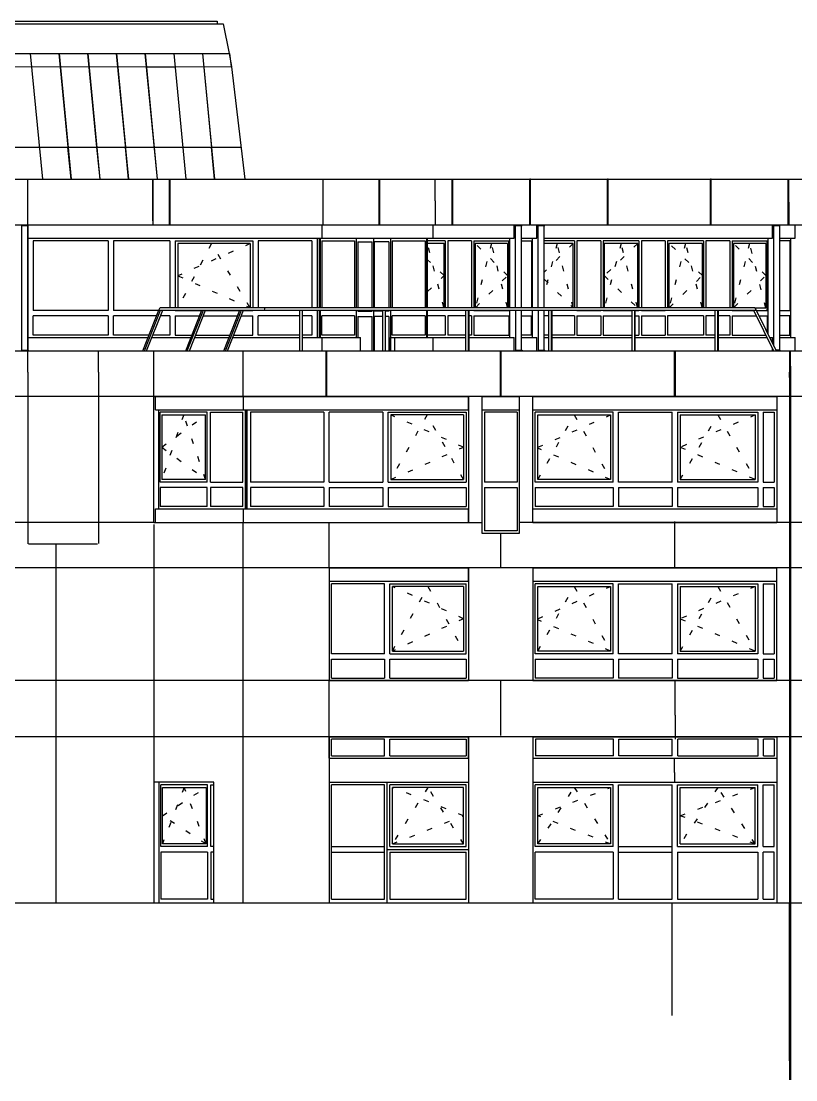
# Model space of a CAD drawing. Header units: metres. Extents: x -40.6 to 55.2, y -4 to 17.4.
# Drawn here: x 5.37 to 19.82, y -3.3 to 16.45 of the extents above; entities that cross this region are included whole.
import ezdxf

# ---------------------------------------------------------------- set-up
doc = ezdxf.new("R2010")
doc.units = ezdxf.units.M
for name, pattern in [('DASHDOT', [2, 1.25, -0.25, 0.25, -0.25]), ('DASHED', [0.75, 0.5, -0.25]), ('DOT', [0.25, 0, -0.25])]:
    doc.linetypes.add(name, pattern=pattern)
doc.layers.add('1', color=7, linetype='DASHED')
doc.layers.add('4', color=7, linetype='DASHDOT')

msp = doc.modelspace()

# ---------------------------------------------------------------- linework, layer by layer
at = {"layer": '1', "color": 1, "linetype": 'CONTINUOUS'}
for p, q in [((-13.838689, 16.4), (9.138024, 16.4)), ((-0.33892, 16.45), (9.0249, 16.45)), ((9.0249, 16.45), (9.024901, 16.4)), ((-6.54242, 15.85), (9.263516, 15.85)), ((-0.314278, 15.85), (9.251148, 15.85)), ((5.536755, 15.85), (5.763561, 13.5)), ((5.538986, 15.85), (5.765792, 13.5)), ((6.072193, 15.85), (6.240852, 14.1025)), ((6.074424, 15.85), (6.301231, 13.5)), ((6.609862, 15.85), (6.836669, 13.5)), ((7.143069, 15.85), (7.369876, 13.5)), ((7.1453, 15.85), (7.31396, 14.1025)), ((7.678508, 15.85), (7.905314, 13.5)), ((7.680739, 15.85), (7.907545, 13.5)), ((8.213946, 15.85), (8.440753, 13.5)), ((8.216177, 15.85), (8.442984, 13.5)), ((8.751615, 15.85), (8.978422, 13.5)), ((5.027433, 15.6025), (5.561124, 15.5975)), ((5.562871, 15.6025), (6.096562, 15.5975)), ((6.09831, 15.6025), (6.632, 15.5975)), ((6.633748, 15.6025), (7.167438, 15.5975)), ((8.240063, 15.6025), (8.773753, 15.5975)), ((8.775501, 15.6025), (9.291567, 15.5975)), ((9.291567, 15.5975), (9.544325, 13.5)), ((5.172207, 14.1025), (5.705897, 14.0975)), ((5.707645, 14.1025), (6.241335, 14.0975)), ((6.299, 13.5), (6.241335, 14.0975)), ((6.243083, 14.1025), (6.776774, 14.0975)), ((6.776774, 14.0975), (6.834438, 13.5)), ((6.778521, 14.1025), (7.84765, 14.0975)), ((7.372107, 13.5), (7.314443, 14.0975)), ((7.849398, 14.1025), (8.383088, 14.0975)), ((8.384836, 14.1025), (8.918527, 14.0975)), ((8.976191, 13.5), (8.918527, 14.0975)), ((8.920274, 14.1025), (9.471727, 14.1025)), ((5.236352, 13.5), (8.147882, 13.5)), ((5.492891, 13.1), (5.492895, 13.5)), ((7.825968, 12.723678), (7.825968, 13.5)), ((7.825968, 13.5), (7.825968, 12.64)), ((8.137891, 12.65), (8.137891, 13.5)), ((8.147882, 13.5), (12.054968, 13.5)), ((8.147882, 12.65), (8.147882, 13.5)), ((11.004292, 13.1), (11.004314, 13.5)), ((12.046018, 12.65), (12.046018, 13.5)), ((12.054968, 12.65), (12.054968, 13.5)), ((12.05943, 13.5), (13.419633, 13.5)), ((12.05943, 12.65), (12.05943, 13.5)), ((13.092354, 13.1), (13.092381, 13.5)), ((13.410684, 12.65), (13.410684, 13.5)), ((13.419633, 12.65), (13.419633, 13.5)), ((13.424095, 13.5), (14.860829, 13.5)), ((13.424095, 12.65), (13.424095, 13.5)), ((14.860829, 12.65), (14.860829, 13.5)), ((14.87424, 13.5), (16.310974, 13.5)), ((16.310974, 12.65), (16.310974, 13.5)), ((16.324385, 13.5), (18.229628, 13.5)), ((18.229628, 12.65), (18.229628, 13.5)), ((18.243039, 13.5), (19.679773, 13.5)), ((19.688722, 13.5), (19.693184, 12.65)), ((19.693184, 13.5), (21.129918, 13.5)), ((5.492891, 12.65), (5.492891, 13.1)), ((5.492891, 12.65), (5.492891, 13.1)), ((11.004292, 12.65), (11.004292, 13.1)), ((13.092354, 13.1), (13.092354, 12.65)), ((5.236352, 12.65), (5.39029, 12.65)), ((5.381341, 12.64), (5.50184, 12.64)), ((5.381341, 10.31), (5.381341, 12.64)), ((5.39029, 12.65), (8.147882, 12.65)), ((5.39029, 12.64), (5.39029, 12.65)), ((5.492891, 10.31), (5.492891, 12.64)), ((5.492892, 12.64), (5.492893, 10.31)), ((5.50184, 12.64), (5.50184, 12.65)), ((8.147882, 12.65), (12.054968, 12.65)), ((10.98573, 12.4), (10.98573, 12.65)), ((12.05943, 12.65), (13.419633, 12.65)), ((13.05722, 12.4), (13.05722, 12.65)), ((13.424095, 12.65), (14.71584, 12.65)), ((14.568493, 12.4), (14.568493, 12.65)), ((14.595341, 11.11), (14.595341, 12.64)), ((14.595341, 12.64), (14.71584, 12.64)), ((14.60429, 12.64), (14.60429, 12.65)), ((14.70689, 11.11), (14.70689, 12.64)), ((14.71584, 12.65), (14.860829, 12.65)), ((14.71584, 12.64), (14.71584, 12.65)), ((14.869778, 12.65), (14.860829, 12.65)), ((14.87424, 12.65), (15.019229, 12.65)), ((14.992381, 12.4), (14.992381, 12.65)), ((15.019229, 12.65), (15.139728, 12.65)), ((15.019229, 12.64), (15.139728, 12.64)), ((15.019229, 11.11), (15.019229, 12.64)), ((15.028179, 12.64), (15.028179, 12.65)), ((15.130779, 11.11), (15.130779, 12.64)), ((15.139728, 12.65), (16.319924, 12.65)), ((15.139728, 12.64), (15.139728, 12.65)), ((16.324385, 12.65), (18.238577, 12.65)), ((18.243039, 12.65), (19.534784, 12.65)), ((19.387437, 12.4), (19.387437, 12.65)), ((19.414285, 10.387889), (19.414285, 12.64)), ((19.414285, 12.64), (19.534784, 12.64)), ((19.423234, 12.64), (19.423234, 12.65)), ((19.525835, 10.31), (19.525835, 12.64)), ((19.534784, 12.65), (19.688722, 12.65)), ((19.534784, 12.64), (19.534784, 12.65)), ((19.693184, 12.65), (19.958673, 12.65)), ((19.811326, 12.4), (19.811326, 12.65)), ((5.492892, 12.4), (13.05722, 12.4)), ((10.930027, 12.4), (10.930031, 11.11)), ((12.951831, 11.11), (12.951831, 12.4)), ((13.05722, 12.4), (14.568493, 12.4)), ((14.487949, 11.11), (14.487949, 12.4)), ((14.70689, 12.4), (14.992381, 12.4)), ((14.911837, 11.11), (14.911837, 12.4)), ((15.130779, 12.4), (19.387437, 12.4)), ((19.306893, 10.605359), (19.306893, 12.4)), ((19.525835, 12.4), (19.811326, 12.4)), ((19.730782, 10.55), (19.730782, 12.4)), ((7.669693, 10.3), (7.969419, 11.06)), ((7.709627, 10.3), (8.009352, 11.06)), ((7.939366, 11.06), (7.959089, 11.11)), ((7.959089, 11.11), (19.057644, 11.11)), ((8.438516, 10.3), (8.73826, 11.06)), ((8.468605, 10.3), (8.768331, 11.06)), ((8.508538, 10.3), (8.808264, 11.06)), ((9.148611, 10.3), (9.448355, 11.06)), ((9.178701, 10.3), (9.478426, 11.06)), ((9.218634, 10.3), (9.51836, 11.06)), ((9.906151, 11.06), (9.918461, 11.11)), ((9.906151, 11.06), (19.082336, 11.06)), ((10.565591, 10.3), (10.565603, 11.06)), ((10.615594, 10.3), (10.615606, 11.06)), ((10.615595, 10.3), (10.615608, 11.06)), ((10.930031, 11.06), (10.930033, 10.55)), ((12.115594, 10.3), (12.115607, 11.06)), ((12.165597, 10.3), (12.16561, 11.06)), ((12.165598, 10.3), (12.165611, 11.06)), ((12.951831, 10.55), (12.951831, 11.06)), ((13.665168, 10.3), (13.66518, 11.06)), ((13.715171, 10.3), (13.715183, 11.06)), ((13.715172, 10.3), (13.715185, 11.06)), ((13.722486, 11.06), (13.722499, 10.3)), ((13.722488, 11.06), (13.7225, 10.3)), ((14.487949, 10.55), (14.487949, 11.06)), ((14.595341, 11.06), (14.595341, 10.3)), ((14.70689, 10.31), (14.70689, 11.06)), ((14.911837, 10.55), (14.911837, 11.06)), ((15.019229, 11.06), (15.019229, 10.3)), ((15.130779, 10.31), (15.130779, 11.06)), ((15.216168, 10.3), (15.216181, 11.06)), ((15.216181, 11.06), (15.266184, 11.06)), ((15.266171, 10.3), (15.266185, 11.06)), ((15.272489, 11.06), (15.272503, 10.3)), ((16.767329, 10.3), (16.767342, 11.06)), ((16.767342, 11.06), (16.817345, 11.06)), ((16.817332, 10.3), (16.817346, 11.06)), ((16.822483, 11.06), (16.822497, 10.3)), ((18.372487, 11.06), (18.372499, 10.3)), ((19.032358, 11.06), (19.40767, 10.3)), ((19.057644, 11.11), (19.457687, 10.3)), ((19.057925, 11.11), (19.082632, 11.06)), ((19.082367, 11.06), (19.457685, 10.3)), ((19.082371, 11.06), (19.457677, 10.3)), ((5.492892, 10.55), (7.73821, 10.55)), ((7.808221, 10.55), (8.537116, 10.55)), ((8.607132, 10.55), (9.247211, 10.55)), ((9.317228, 10.55), (10.565595, 10.55)), ((10.615599, 10.55), (11.702463, 10.55)), ((10.98573, 10.3), (10.98573, 10.55)), ((11.702463, 10.3), (11.702463, 10.55)), ((12.259983, 10.55), (13.665172, 10.55)), ((12.259983, 10.3), (12.259983, 10.55)), ((12.340527, 10.3), (12.340527, 10.55)), ((13.05722, 10.3), (13.05722, 10.55)), ((13.722496, 10.55), (14.568493, 10.55)), ((14.568493, 10.3), (14.568493, 10.55)), ((14.70689, 10.55), (14.992381, 10.55)), ((14.992381, 10.3), (14.992381, 10.55)), ((15.130779, 10.55), (15.216172, 10.55)), ((15.272499, 10.55), (16.767334, 10.55)), ((16.822493, 10.55), (18.322068, 10.55)), ((18.372496, 10.55), (19.284208, 10.55)), ((19.334231, 10.55), (19.387437, 10.55)), ((19.387437, 10.442257), (19.387437, 10.55)), ((19.525835, 10.55), (19.811326, 10.55)), ((19.811326, 10.3), (19.811326, 10.55)), ((4.966402, 10.3), (5.39029, 10.3)), ((5.381341, 10.31), (5.50184, 10.31)), ((5.39029, 10.3), (5.39029, 10.31)), ((5.39029, 10.3), (11.072682, 10.3)), ((5.492891, 9.9), (5.492891, 10.3)), ((5.492891, 9.9), (5.492891, 10.3)), ((5.50184, 10.3), (5.50184, 10.31)), ((6.811814, 9.9), (6.811814, 10.3)), ((7.840681, 9.45), (7.840681, 10.3)), ((9.504545, 10.3), (9.504545, 9.45)), ((11.062691, 9.45), (11.062691, 10.3)), ((11.072682, 10.3), (14.322673, 10.3)), ((11.072682, 9.45), (11.072682, 10.3)), ((11.072684, 9.45), (11.072684, 10.3)), ((14.312683, 9.45), (14.312683, 10.3)), ((14.322673, 10.3), (17.562674, 10.3)), ((14.322673, 9.45), (14.322673, 10.3)), ((14.322675, 9.45), (14.322675, 10.3)), ((14.60429, 10.3), (14.60429, 10.31)), ((15.019229, 10.31), (15.139728, 10.31)), ((15.028179, 10.3), (15.028179, 10.31)), ((15.139728, 10.3), (15.139728, 10.31)), ((17.572665, 10.3), (19.707667, 10.3)), ((17.572665, 10.3), (17.572667, 9.45)), ((19.387437, 10.3), (19.387437, 10.34096)), ((19.707667, 10.3), (19.707703, 9.9)), ((19.707688, 10.3), (21.872686, 10.3)), ((19.707688, 10.3), (19.707711, 9.9)), ((19.727702, 9.9), (19.727667, 10.3)), ((5.492891, 9.9), (5.492891, 6.7)), ((6.811814, 9.9), (6.811814, 6.702764)), ((19.707703, 9.9), (19.70779, -3.3)), ((19.727666, 9.9), (19.727707, -3.3)), ((19.727692, 10.012067), (19.727699, 9.8)), ((25.71769, 9.45), (4.957452, 9.45)), ((7.840681, 9.45), (11.072682, 9.45)), ((7.840681, 7.1), (7.840681, 9.45)), ((7.873638, 9.2), (7.873638, 9.45)), ((9.519506, 9.2), (9.519506, 9.45)), ((11.072682, 9.45), (13.717684, 9.45)), ((13.717673, 9.2), (13.717673, 9.45)), ((13.717678, 9.45), (13.717684, 7.1)), ((13.967681, 9.45), (14.322673, 9.45)), ((13.967681, 9.45), (13.967684, 6.9)), ((14.322673, 9.45), (14.667679, 9.45)), ((14.667679, 6.9), (14.667679, 9.45)), ((14.917707, 9.45), (17.562674, 9.45)), ((14.917707, 7.1), (14.917707, 9.45)), ((17.562674, 9.45), (19.467697, 9.45)), ((19.467694, 9.45), (19.467697, 7.1)), ((19.707713, 9.45), (19.727696, 9.45)), ((7.873638, 9.2), (13.717673, 9.2)), ((7.936526, 7.35), (7.936526, 9.2)), ((9.564376, 7.35), (9.564376, 9.2)), ((13.967681, 9.2), (14.667679, 9.2)), ((14.917707, 9.2), (19.467694, 9.2)), ((19.707713, 9.2), (19.727696, 9.2)), ((7.873638, 7.35), (13.717673, 7.35)), ((7.873638, 7.1), (7.873638, 7.35)), ((9.519506, 7.1), (9.519506, 7.35)), ((13.717673, 7.1), (13.717673, 7.35)), ((14.917707, 7.35), (19.467694, 7.35)), ((17.562674, 7.116268), (17.562674, 6.25)), ((7.840681, 7.1), (4.807671, 7.1)), ((7.840681, 7.1), (13.717684, 7.1)), ((7.849679, 2.25), (7.849679, 7.062418)), ((9.504545, 7.1), (9.504554, 0)), ((11.117681, 6.25), (11.117681, 7.098318)), ((13.717673, 7.1), (13.967681, 7.1)), ((24.517667, 7.1), (14.667679, 7.1)), ((14.917707, 7.1), (19.467697, 7.1)), ((13.967681, 6.9), (14.667679, 6.9)), ((14.312683, 6.883586), (14.312683, 6.25)), ((19.707711, 6.9), (19.727696, 6.9)), ((5.505482, 6.7), (6.792497, 6.7)), ((6.017955, 6.7), (6.017955, 0)), ((19.707711, 6.7), (19.727695, 6.7)), ((25.71769, 6.25), (4.807671, 6.25)), ((11.117681, 6.25), (13.717684, 6.25)), ((11.117681, 6.25), (11.117684, 4.15)), ((13.717673, 6), (13.717673, 6.25)), ((13.717678, 6.25), (13.717684, 4.15)), ((14.917704, 6.25), (14.917707, 4.15)), ((14.917707, 6.25), (19.467697, 6.25)), ((19.467697, 4.15), (19.467697, 6.25)), ((11.117681, 6), (13.717673, 6)), ((14.917704, 6), (19.467694, 6)), ((25.71769, 4.15), (4.829981, 4.15)), ((11.117677, 3.1), (11.117677, 4.15)), ((11.117681, 4.15), (13.717684, 4.15)), ((14.312683, 4.15), (14.312683, 3.125)), ((14.917707, 4.15), (19.467697, 4.15)), ((17.572667, 3.5), (17.572667, 4.165)), ((17.572667, 3.5), (17.572667, 3.055)), ((19.707705, 3.425937), (19.707709, 3.4)), ((25.71769, 3.1), (4.829981, 3.1)), ((11.117677, 3.1), (13.717671, 3.1)), ((11.117677, 3.1), (11.117684, 0)), ((11.117684, 2.7), (11.117684, 3.1)), ((13.717665, 3.1), (13.717671, 0)), ((13.717665, 2.7), (13.717665, 3.1)), ((14.91768, 3.1), (19.467683, 3.1)), ((14.91768, 3.1), (14.91768, 0)), ((19.467683, 3.1), (19.467683, 0)), ((11.117677, 2.7), (13.717671, 2.7)), ((14.91768, 2.7), (19.467683, 2.7)), ((17.562674, 2.432739), (17.562674, 2.7)), ((17.562674, 2.432739), (17.562674, 2.25)), ((8.963035, 2.25), (7.849679, 2.25)), ((7.849679, 0), (7.849679, 2.25)), ((7.94552, 0), (7.94552, 2.25)), ((8.963035, 0), (8.963035, 2.25)), ((11.117677, 2.25), (13.717671, 2.25)), ((14.91768, 2.25), (19.467683, 2.25)), ((19.707733, 1), (19.727682, 1)), ((19.707733, 0.5), (19.727682, 0.5)), ((19.707733, 0.42), (19.727682, 0.42)), ((0.031116, 0), (19.030533, 0)), ((17.517701, -2.101524), (17.517701, 0)), ((19.030533, 0), (19.280972, 0)), ((19.280972, 0), (19.467683, 0)), ((19.467683, 0), (26.948377, 0)), ((19.707714, -0.1), (19.707705, 0)), ((19.707733, 0.065), (19.727682, 0.065)), ((19.707733, 0.05), (19.727682, 0.05)), ((19.707733, 0), (19.707801, -3.3)), ((19.727676, -0.1), (19.727685, 0)), ((19.707714, -2.942986), (19.707793, -0.1)), ((19.707793, -1.035), (19.727666, -1.035)), ((19.707793, -1.05), (19.727666, -1.05)), ((19.707793, -1.8), (19.727666, -1.8)), ((19.707793, -1.815), (19.727666, -1.815)), ((19.707793, -2.624751), (19.727666, -2.624937)), ((19.707793, -2.756135), (19.727676, -2.756321))]:
    msp.add_line(p, q, dxfattribs=at)
for points in [[(9.138024, 16.4), (9.251148, 15.85), (9.290963, 15.6025), (9.263516, 15.85)], [(6.607631, 15.85), (6.77629, 14.1025), (7.312212, 14.0975)], [(8.749384, 15.85), (8.918043, 14.1025), (9.472317, 14.0975)], [(7.169186, 15.6025), (7.702877, 15.5975), (8.238315, 15.5975)], [(14.87424, 12.65), (14.87424, 13.5), (14.860829, 13.5)], [(16.324385, 12.65), (16.324385, 13.5), (16.310974, 13.5)], [(18.243039, 12.65), (18.243039, 13.5), (18.229628, 13.5)], [(19.679773, 12.65), (19.679773, 13.5), (19.688722, 13.5)], [(7.639604, 10.3), (7.939366, 11.06), (9.906151, 11.06)], [(18.322064, 10.3), (18.322076, 11.06), (18.372079, 11.06)], [(18.372068, 10.3), (18.372081, 11.06), (18.3725, 10.3)], [(14.595341, 10.31), (14.71584, 10.31), (14.71584, 10.3)], [(17.562674, 9.45), (17.562674, 10.3), (17.572665, 10.3)], [(19.534784, 10.3), (19.534784, 10.31), (19.452748, 10.31)], [(19.707711, 9.8), (19.707711, 9.9), (19.70771, 9.8)]]:
    msp.add_lwpolyline(points, dxfattribs=at)
at = {"layer": '4', "color": 1, "linetype": 'CONTINUOUS'}
for p, q in [((5.592889, 12.355), (5.592889, 11.05)), ((6.992896, 12.355), (5.592889, 12.355)), ((6.992896, 12.355), (6.992896, 11.05)), ((7.092897, 12.355), (7.092897, 11.05)), ((8.142902, 12.355), (7.092897, 12.355)), ((8.142902, 12.355), (8.142902, 11.11)), ((8.242902, 12.355), (9.69291, 12.355)), ((8.242902, 12.355), (8.242902, 11.11)), ((8.292903, 12.305), (8.292903, 11.11)), ((9.642909, 12.305), (8.292903, 12.305)), ((9.642909, 12.305), (9.642909, 11.11)), ((9.69291, 12.355), (9.69291, 11.11)), ((10.792915, 12.355), (9.79291, 12.355)), ((9.79291, 12.355), (9.79291, 11.11)), ((10.792915, 12.355), (10.792915, 11.11)), ((10.892916, 12.4), (10.892916, 11.11)), ((10.946602, 12.4), (10.946602, 11.11)), ((10.9771, 12.355), (10.9771, 11.11)), ((10.9771, 12.355), (11.591421, 12.355)), ((11.591421, 12.355), (11.591421, 11.11)), ((11.621919, 12.4), (11.621919, 11.11)), ((11.653153, 12.330693), (11.653153, 11.11)), ((11.653153, 12.330693), (11.918641, 12.330693)), ((11.918641, 11.11), (11.918641, 12.330693)), ((11.940951, 12.4), (11.940951, 11.11)), ((12.228749, 12.330693), (11.963261, 12.330693)), ((11.963261, 11.11), (11.963261, 12.326475)), ((12.228749, 12.330693), (12.228749, 11.11)), ((12.259983, 12.4), (12.259983, 11.11)), ((12.290479, 12.355), (12.290479, 11.11)), ((12.290479, 12.355), (12.904759, 12.355)), ((12.904759, 12.355), (12.904759, 11.11)), ((12.935255, 12.4), (12.935255, 11.11)), ((13.282775, 12.355), (12.951831, 12.355)), ((13.282775, 12.355), (13.282775, 11.11)), ((13.327395, 12.355), (13.327395, 11.11)), ((13.773594, 12.355), (13.327395, 12.355)), ((13.773594, 12.355), (13.773594, 11.11)), ((13.818214, 12.355), (14.467432, 12.355)), ((13.818214, 12.355), (13.818214, 11.11)), ((14.445123, 12.305), (14.445123, 11.11)), ((14.467432, 11.11), (14.467432, 12.355)), ((14.70689, 12.355), (14.891758, 12.355)), ((14.891758, 12.355), (14.891758, 11.11)), ((15.692685, 12.355), (15.130779, 12.355)), ((15.692685, 12.355), (15.692685, 11.11)), ((15.737305, 12.355), (15.737305, 11.11)), ((16.183503, 12.355), (15.737305, 12.355)), ((16.183503, 12.355), (16.183503, 11.11)), ((16.228123, 12.355), (16.228123, 11.11)), ((16.897421, 12.355), (16.228123, 12.355)), ((16.897421, 12.355), (16.897421, 11.11)), ((16.942041, 12.355), (16.942041, 11.11)), ((17.388239, 12.355), (16.942041, 12.355)), ((17.388239, 12.355), (17.388239, 11.11)), ((17.432859, 12.355), (17.432859, 11.11)), ((18.102157, 12.355), (17.432859, 12.355)), ((18.102157, 12.355), (18.102157, 11.11)), ((18.146777, 12.355), (18.146777, 11.11)), ((18.592975, 12.355), (18.146777, 12.355)), ((18.592975, 12.355), (18.592975, 11.11)), ((18.637595, 12.355), (19.286814, 12.355)), ((18.637595, 12.355), (18.637595, 11.11)), ((19.264504, 12.305), (18.659905, 12.305)), ((18.659905, 12.305), (18.659905, 11.11)), ((19.264504, 12.305), (19.264504, 11.1)), ((19.286814, 11.05), (19.286814, 12.355)), ((19.710703, 12.355), (19.525835, 12.355)), ((19.710703, 12.355), (19.710703, 11.05)), ((8.142902, 11.06), (8.142902, 11.05)), ((8.242902, 11.06), (8.242902, 11.05)), ((9.69291, 11.06), (9.69291, 11.05)), ((9.79291, 11.06), (9.79291, 11.05)), ((10.792915, 11.06), (10.792915, 11.05)), ((10.892916, 11.06), (10.892916, 10.55)), ((10.946602, 11.06), (10.946602, 10.55)), ((10.9771, 11.06), (10.9771, 11.05)), ((11.591421, 11.06), (11.591421, 11.05)), ((11.621919, 11.06), (11.621919, 10.55)), ((11.653153, 11.06), (11.653153, 11.038614)), ((11.918641, 11.038614), (11.918641, 11.06)), ((11.940951, 11.06), (11.940951, 10.3)), ((11.963261, 11.038614), (11.963261, 11.06)), ((12.228749, 11.06), (12.228749, 11.038614)), ((12.259983, 11.06), (12.259983, 10.3)), ((12.290479, 11.06), (12.290479, 11.05)), ((12.904759, 11.06), (12.904759, 11.05)), ((12.935255, 11.06), (12.935255, 10.55)), ((13.282775, 11.06), (13.282775, 11.05)), ((13.327395, 11.06), (13.327395, 11.05)), ((13.773594, 11.06), (13.773594, 11.05)), ((13.818214, 11.06), (13.818214, 11.05)), ((14.467432, 11.05), (14.467432, 11.06)), ((14.891758, 11.06), (14.891758, 11.05)), ((15.692685, 11.06), (15.692685, 11.05)), ((15.737305, 11.06), (15.737305, 11.05)), ((16.183503, 11.06), (16.183503, 11.05)), ((16.228123, 11.06), (16.228123, 11.05)), ((16.897421, 11.06), (16.897421, 11.05)), ((16.942041, 11.06), (16.942041, 11.05)), ((17.388239, 11.06), (17.388239, 11.05)), ((17.432859, 11.06), (17.432859, 11.05)), ((18.102157, 11.06), (18.102157, 11.05)), ((18.146777, 11.06), (18.146777, 11.05)), ((18.592975, 11.06), (18.592975, 11.05)), ((18.637595, 11.06), (18.637595, 11.05)), ((19.062866, 11.1), (19.264504, 11.1)), ((6.992896, 11.05), (5.592889, 11.05)), ((6.992896, 10.95), (5.592889, 10.95)), ((5.592889, 10.595), (5.592889, 10.95)), ((6.992896, 10.95), (6.992896, 10.595)), ((7.935422, 11.05), (7.092897, 11.05)), ((7.895979, 10.95), (7.092897, 10.95)), ((7.092897, 10.595), (7.092897, 10.95)), ((8.142902, 10.95), (7.965971, 10.95)), ((8.142902, 11.05), (8.005409, 11.05)), ((8.142902, 10.95), (8.142902, 10.595)), ((8.242902, 11.05), (8.734316, 11.05)), ((8.242902, 10.95), (8.694876, 10.95)), ((8.242902, 10.95), (8.242902, 10.595)), ((8.764883, 10.95), (9.404971, 10.95)), ((8.804321, 11.05), (9.444411, 11.05)), ((9.474978, 10.95), (9.69291, 10.95)), ((9.514416, 11.05), (9.69291, 11.05)), ((9.69291, 10.595), (9.69291, 10.95)), ((10.565603, 11.05), (9.79291, 11.05)), ((10.565602, 10.95), (9.79291, 10.95)), ((9.79291, 10.595), (9.79291, 10.95)), ((10.792915, 10.95), (10.615606, 10.95)), ((10.792915, 11.05), (10.615608, 11.05)), ((10.792915, 10.95), (10.792915, 10.595)), ((11.591421, 11.05), (10.9771, 11.05)), ((11.591421, 10.95), (10.9771, 10.95)), ((10.9771, 10.595), (10.9771, 10.95)), ((11.591421, 10.95), (11.591421, 10.595)), ((11.653153, 11.038614), (11.918641, 11.038614)), ((11.653153, 10.939604), (11.653153, 10.55)), ((11.653153, 10.939604), (11.918641, 10.939604)), ((11.918641, 10.3), (11.918641, 10.939604)), ((12.115606, 11.038614), (11.963261, 11.038614)), ((12.115605, 10.939604), (11.963261, 10.939604)), ((11.963261, 10.3), (11.963261, 10.939604)), ((12.228749, 10.939604), (12.165609, 10.939604)), ((12.228749, 11.038614), (12.165611, 11.038614)), ((12.228749, 10.939604), (12.228749, 10.3)), ((12.904759, 11.05), (12.290479, 11.05)), ((12.904759, 10.95), (12.290479, 10.95)), ((12.290479, 10.595), (12.290479, 10.95)), ((12.904759, 10.95), (12.904759, 10.595)), ((13.282775, 11.05), (12.951831, 11.05)), ((13.282775, 10.95), (12.951831, 10.95)), ((13.282775, 10.95), (13.282775, 10.595)), ((13.66518, 11.05), (13.327395, 11.05)), ((13.665178, 10.95), (13.327395, 10.95)), ((13.327395, 10.95), (13.327395, 10.595)), ((13.773594, 11.05), (13.722488, 11.05)), ((13.773594, 10.95), (13.722489, 10.95)), ((13.773594, 10.95), (13.773594, 10.595)), ((13.818214, 11.05), (14.467432, 11.05)), ((13.818214, 10.95), (14.467432, 10.95)), ((13.818214, 10.95), (13.818214, 10.595)), ((14.467432, 10.95), (14.467432, 10.595)), ((14.891758, 11.05), (14.70689, 11.05)), ((14.70689, 10.95), (14.891758, 10.95)), ((14.891758, 10.595), (14.891758, 10.95)), ((15.21618, 11.05), (15.130779, 11.05)), ((15.216179, 10.95), (15.130779, 10.95)), ((15.692685, 11.05), (15.272491, 11.05)), ((15.692685, 10.95), (15.272492, 10.95)), ((15.692685, 10.95), (15.692685, 10.595)), ((15.737305, 11.05), (16.183503, 11.05)), ((15.737305, 10.95), (16.183503, 10.95)), ((15.737305, 10.95), (15.737305, 10.595)), ((16.183503, 10.95), (16.183503, 10.595)), ((16.228123, 11.05), (16.767342, 11.05)), ((16.228123, 10.95), (16.76734, 10.95)), ((16.228123, 10.95), (16.228123, 10.595)), ((16.822485, 11.05), (16.897421, 11.05)), ((16.822487, 10.95), (16.897421, 10.95)), ((16.897421, 10.95), (16.897421, 10.595)), ((16.942041, 11.05), (17.388239, 11.05)), ((16.942041, 10.95), (17.388239, 10.95)), ((16.942041, 10.95), (16.942041, 10.595)), ((17.388239, 10.95), (17.388239, 10.595)), ((18.102157, 11.05), (17.432859, 11.05)), ((18.102157, 10.95), (17.432859, 10.95)), ((17.432859, 10.95), (17.432859, 10.595)), ((18.102157, 10.95), (18.102157, 10.595)), ((18.322076, 11.05), (18.146777, 11.05)), ((18.322075, 10.95), (18.146777, 10.95)), ((18.146777, 10.95), (18.146777, 10.595)), ((18.592975, 11.05), (18.372488, 11.05)), ((18.592975, 10.95), (18.37249, 10.95)), ((18.592975, 10.95), (18.592975, 10.595)), ((18.637595, 11.05), (19.037296, 11.05)), ((18.637595, 10.95), (19.086678, 10.95)), ((18.637595, 10.95), (18.637595, 10.595)), ((19.087319, 11.05), (19.286814, 11.05)), ((19.136701, 10.95), (19.286814, 10.95)), ((19.286814, 10.95), (19.286814, 10.646019)), ((19.525835, 11.05), (19.710703, 11.05)), ((19.710703, 10.95), (19.525835, 10.95)), ((19.710703, 10.595), (19.710703, 10.95)), ((6.992896, 10.595), (5.592889, 10.595)), ((7.755959, 10.595), (7.092897, 10.595)), ((8.142902, 10.595), (7.825968, 10.595)), ((8.242902, 10.595), (8.554864, 10.595)), ((8.624879, 10.595), (9.264959, 10.595)), ((9.334975, 10.595), (9.69291, 10.595)), ((10.565596, 10.595), (9.79291, 10.595)), ((10.792915, 10.595), (10.6156, 10.595)), ((11.591421, 10.595), (10.9771, 10.595)), ((12.904759, 10.595), (12.290479, 10.595)), ((13.282775, 10.595), (12.951831, 10.595)), ((13.665173, 10.595), (13.327395, 10.595)), ((13.773594, 10.595), (13.722495, 10.595)), ((13.818214, 10.595), (14.467432, 10.595)), ((14.891758, 10.595), (14.70689, 10.595)), ((15.216173, 10.595), (15.130779, 10.595)), ((15.692685, 10.595), (15.272498, 10.595)), ((15.737305, 10.595), (16.183503, 10.595)), ((16.228123, 10.595), (16.767334, 10.595)), ((16.822492, 10.595), (16.897421, 10.595)), ((16.942041, 10.595), (17.388239, 10.595)), ((18.102157, 10.595), (17.432859, 10.595)), ((18.322069, 10.595), (18.146777, 10.595)), ((18.592975, 10.595), (18.372496, 10.595)), ((18.637595, 10.595), (19.261986, 10.595)), ((19.525835, 10.595), (19.710703, 10.595)), ((7.963608, 7.85), (7.963608, 9.155)), ((8.839246, 9.155), (7.963608, 9.155)), ((7.993699, 9.105), (7.993699, 7.9)), ((7.993699, 9.105), (8.809155, 9.105)), ((8.809155, 7.9), (8.809155, 9.105)), ((8.839246, 7.85), (8.839246, 9.155)), ((8.899427, 7.85), (8.899427, 9.155)), ((8.899427, 9.155), (9.504248, 9.155)), ((9.504248, 7.85), (9.504248, 9.155)), ((9.546375, 9.2), (9.546375, 7.35)), ((9.579335, 9.2), (9.579335, 7.35)), ((9.649341, 9.155), (9.649341, 7.85)), ((11.017452, 9.155), (9.649341, 9.155)), ((11.017452, 9.155), (11.017452, 7.85)), ((11.11746, 7.85), (11.11746, 9.155)), ((12.117541, 9.155), (11.11746, 9.155)), ((12.117541, 9.155), (12.117541, 7.85)), ((12.217549, 7.85), (12.217549, 9.155)), ((13.622663, 9.105), (13.622663, 7.9)), ((14.012667, 9.155), (14.012667, 7.85)), ((14.622667, 9.155), (14.012667, 9.155)), ((14.622667, 9.155), (14.622667, 7.85)), ((14.962705, 7.85), (14.962705, 9.155)), ((16.417703, 9.155), (14.962705, 9.155)), ((16.417703, 7.85), (16.417703, 9.155)), ((16.517703, 7.85), (16.517703, 9.155)), ((16.517703, 9.155), (17.517701, 9.155)), ((17.517701, 7.85), (17.517701, 9.155)), ((17.617701, 9.155), (17.617701, 7.85)), ((17.617701, 9.155), (19.117699, 9.155)), ((19.117699, 9.155), (19.117699, 7.85)), ((19.217699, 9.155), (19.217699, 7.85)), ((19.217699, 9.155), (19.422699, 9.155)), ((19.422699, 9.155), (19.422699, 7.85)), ((19.710703, 9.157979), (19.710703, 7.908511)), ((8.809155, 7.9), (7.993699, 7.9)), ((8.839246, 7.85), (7.963608, 7.85)), ((8.839246, 7.75), (7.963608, 7.75)), ((7.963608, 7.75), (7.963608, 7.395)), ((8.839246, 7.395), (8.839246, 7.75)), ((8.899427, 7.85), (9.504248, 7.85)), ((9.504248, 7.75), (8.899427, 7.75)), ((8.899427, 7.75), (8.899427, 7.395)), ((9.504248, 7.395), (9.504248, 7.75)), ((11.017452, 7.85), (9.649341, 7.85)), ((11.017452, 7.75), (9.649341, 7.75)), ((9.649341, 7.75), (9.649341, 7.395)), ((11.017452, 7.75), (11.017452, 7.395)), ((11.11746, 7.85), (12.117541, 7.85)), ((11.11746, 7.75), (12.117541, 7.75)), ((11.11746, 7.75), (11.11746, 7.395)), ((12.117541, 7.75), (12.117541, 7.395)), ((12.217549, 7.85), (13.672667, 7.85)), ((12.217549, 7.75), (13.672667, 7.75)), ((12.217549, 7.75), (12.217549, 7.395)), ((13.672667, 7.75), (13.672667, 7.395)), ((14.622667, 7.85), (14.012667, 7.85)), ((14.012667, 7.75), (14.622667, 7.75)), ((14.012667, 7.75), (14.012667, 6.945)), ((14.622667, 7.75), (14.622667, 6.945)), ((16.417703, 7.85), (14.962705, 7.85)), ((14.962705, 7.75), (14.962705, 7.395)), ((14.962705, 7.75), (16.417703, 7.75)), ((16.417703, 7.75), (16.417703, 7.395)), ((17.517701, 7.85), (16.517703, 7.85)), ((16.517703, 7.75), (16.517703, 7.395)), ((16.517703, 7.75), (17.517701, 7.75)), ((17.517701, 7.75), (17.517701, 7.395)), ((19.117699, 7.85), (17.617701, 7.85)), ((17.617701, 7.75), (19.117699, 7.75)), ((17.617701, 7.75), (17.617701, 7.395)), ((19.117699, 7.75), (19.117699, 7.395)), ((19.217699, 7.85), (19.422699, 7.85)), ((19.217699, 7.75), (19.217699, 7.395)), ((19.217699, 7.75), (19.422699, 7.75)), ((19.422699, 7.75), (19.422699, 7.395)), ((19.710703, 7.812766), (19.710703, 7.042021)), ((8.839246, 7.395), (7.963608, 7.395)), ((9.504248, 7.395), (8.899427, 7.395)), ((11.017452, 7.395), (9.649341, 7.395)), ((12.117541, 7.395), (11.11746, 7.395)), ((12.217549, 7.395), (13.672667, 7.395)), ((16.417703, 7.395), (14.962705, 7.395)), ((17.517701, 7.395), (16.517703, 7.395)), ((17.617701, 7.395), (19.117699, 7.395)), ((19.217699, 7.395), (19.422699, 7.395)), ((14.622667, 6.945), (14.012667, 6.945)), ((19.707711, 6.975), (19.727696, 6.975)), ((11.161392, 4.65), (11.161392, 5.955)), ((12.147772, 5.955), (11.161392, 5.955)), ((12.147772, 4.65), (12.147772, 5.955)), ((12.245919, 5.955), (13.673961, 5.955)), ((12.245919, 4.65), (12.245919, 5.955)), ((13.673961, 4.65), (13.673961, 5.955)), ((14.962705, 4.65), (14.962705, 5.955)), ((16.417703, 5.955), (14.962705, 5.955)), ((16.417703, 4.65), (16.417703, 5.955)), ((16.517703, 4.65), (16.517703, 5.955)), ((16.517703, 5.955), (17.517701, 5.955)), ((17.517701, 4.65), (17.517701, 5.955)), ((17.617701, 5.955), (17.617701, 4.65)), ((17.617701, 5.955), (19.117699, 5.955)), ((19.117699, 5.955), (19.117699, 4.65)), ((19.217699, 5.955), (19.217699, 4.65)), ((19.217699, 5.955), (19.422699, 5.955)), ((19.422699, 5.955), (19.422699, 4.65)), ((13.624887, 5.905), (12.294992, 5.905)), ((12.294992, 4.7), (12.294992, 5.905)), ((13.624887, 5.905), (13.624887, 4.7)), ((12.147772, 4.65), (11.161392, 4.65)), ((11.161392, 4.55), (12.147772, 4.55)), ((11.161392, 4.195), (11.161392, 4.55)), ((12.147772, 4.55), (12.147772, 4.195)), ((12.245919, 4.65), (13.673961, 4.65)), ((12.245919, 4.55), (13.673961, 4.55)), ((12.245919, 4.195), (12.245919, 4.55)), ((12.294992, 4.7), (13.624887, 4.7)), ((13.673961, 4.55), (13.673961, 4.195)), ((16.417703, 4.65), (14.962705, 4.65)), ((14.962705, 4.55), (14.962705, 4.195)), ((14.962705, 4.55), (16.417703, 4.55)), ((16.417703, 4.55), (16.417703, 4.195)), ((17.517701, 4.65), (16.517703, 4.65)), ((16.517703, 4.55), (16.517703, 4.195)), ((16.517703, 4.55), (17.517701, 4.55)), ((17.517701, 4.55), (17.517701, 4.195)), ((19.117699, 4.65), (17.617701, 4.65)), ((17.617701, 4.55), (19.117699, 4.55)), ((17.617701, 4.55), (17.617701, 4.195)), ((19.117699, 4.55), (19.117699, 4.195)), ((19.217699, 4.65), (19.422699, 4.65)), ((19.217699, 4.55), (19.217699, 4.195)), ((19.217699, 4.55), (19.422699, 4.55)), ((19.422699, 4.55), (19.422699, 4.195)), ((11.161392, 4.195), (12.147772, 4.195)), ((12.245919, 4.195), (13.673961, 4.195)), ((16.417703, 4.195), (14.962705, 4.195)), ((17.517701, 4.195), (16.517703, 4.195)), ((17.617701, 4.195), (19.117699, 4.195)), ((19.217699, 4.195), (19.422699, 4.195)), ((11.16137, 2.745), (11.16137, 3.055)), ((12.147762, 3.055), (11.16137, 3.055)), ((12.147762, 2.745), (12.147762, 3.055)), ((12.24591, 2.745), (12.24591, 3.055)), ((16.419144, 2.745), (16.419144, 3.055)), ((16.519191, 2.745), (16.519191, 3.055)), ((16.519191, 3.055), (17.519662, 3.055)), ((17.519662, 2.745), (17.519662, 3.055)), ((17.619709, 2.745), (17.619709, 3.055)), ((19.120415, 3.055), (17.619709, 3.055)), ((19.120415, 2.745), (19.120415, 3.055)), ((19.220462, 2.745), (19.220462, 3.055)), ((19.425559, 3.055), (19.220462, 3.055)), ((19.425559, 2.745), (19.425559, 3.055)), ((11.16137, 2.745), (12.147762, 2.745)), ((12.24591, 2.745), (13.673969, 2.745)), ((16.419144, 2.745), (14.963459, 2.745)), ((17.519662, 2.745), (16.519191, 2.745)), ((17.619709, 2.745), (19.120415, 2.745)), ((19.220462, 2.745), (19.425559, 2.745)), ((8.848243, 2.205), (7.972598, 2.205)), ((7.972598, 1.05), (7.972598, 2.205)), ((8.848243, 1.05), (8.848243, 2.205)), ((8.908425, 1.05), (8.908425, 2.205)), ((8.908425, 2.205), (8.963035, 2.205)), ((11.16137, 0.07), (11.16137, 2.205)), ((12.147762, 2.205), (11.16137, 2.205)), ((12.147762, 0.07), (12.147762, 2.205)), ((12.196836, 0), (12.196836, 2.25)), ((12.24591, 1.05), (12.24591, 2.205)), ((14.962701, 1.05), (14.962701, 2.205)), ((16.417699, 2.205), (14.962701, 2.205)), ((16.417699, 1.05), (16.417699, 2.205)), ((16.517699, 0.07), (16.517699, 2.205)), ((16.517699, 2.205), (17.517697, 2.205)), ((17.517697, 0.07), (17.517697, 2.205)), ((17.617697, 1.05), (17.617697, 2.205)), ((17.617697, 2.205), (19.117695, 2.205)), ((19.117695, 1.05), (19.117695, 2.205)), ((19.217694, 1.05), (19.217694, 2.205)), ((19.217694, 2.205), (19.422694, 2.205)), ((19.422694, 1.05), (19.422694, 2.205)), ((12.294984, 1.1), (12.294984, 2.155)), ((8.848243, 1.05), (7.972598, 1.05)), ((8.963035, 1.05), (8.908425, 1.05)), ((11.165846, 1.05), (12.147762, 1.05)), ((12.196836, 1), (13.717671, 1)), ((12.24591, 1.05), (13.673969, 1.05)), ((12.294984, 1.1), (13.624895, 1.1)), ((16.417699, 1.05), (14.962701, 1.05)), ((16.517699, 1.05), (17.517697, 1.05)), ((17.617697, 1.05), (19.117695, 1.05)), ((19.217694, 1.05), (19.422694, 1.05)), ((8.848243, 0.95), (7.972598, 0.95)), ((7.972598, 0.95), (7.972598, 0.07)), ((8.848243, 0.95), (8.848243, 0.07)), ((11.159702, 0.95), (12.147762, 0.95)), ((12.24591, 0.95), (13.673969, 0.95)), ((12.24591, 0.95), (12.24591, 0.07)), ((13.673969, 0.07), (13.673969, 0.95)), ((16.417699, 0.95), (14.962701, 0.95)), ((14.962701, 0.07), (14.962701, 0.95)), ((16.417699, 0.95), (16.417699, 0.07)), ((16.517699, 0.95), (17.517697, 0.95)), ((17.617697, 0.95), (19.117695, 0.95)), ((17.617697, 0.95), (17.617697, 0.07)), ((19.117695, 0.95), (19.117695, 0.07)), ((19.217694, 0.07), (19.217694, 0.95)), ((19.422694, 0.95), (19.217694, 0.95)), ((19.422694, 0.07), (19.422694, 0.95)), ((8.848243, 0.07), (7.972598, 0.07)), ((8.908425, 0.07), (8.963035, 0.07)), ((11.16137, 0.07), (12.147762, 0.07)), ((12.24591, 0.07), (13.673969, 0.07)), ((16.417699, 0.07), (14.962701, 0.07)), ((16.517699, 0.07), (17.517697, 0.07)), ((17.617697, 0.07), (19.117695, 0.07)), ((19.217694, 0.07), (19.422694, 0.07))]:
    msp.add_line(p, q, dxfattribs=at)
at = {"layer": '4', "color": 1, "linetype": 'DOT'}
for p, q in [((13.257873, 11.11), (12.951831, 12.290706)), ((15.670375, 12.305), (15.130779, 11.767278)), ((15.130779, 11.637722), (15.66034, 11.11)), ((7.993699, 8.5025), (8.809155, 9.105)), ((15.012705, 8.5025), (16.367703, 9.105)), ((7.993699, 8.5025), (8.809155, 7.9)), ((13.624887, 5.3025), (12.294992, 5.905)), ((15.012705, 5.3025), (16.367703, 5.905)), ((13.624887, 5.3025), (12.294992, 4.7))]:
    msp.add_line(p, q, dxfattribs=at)
for points in [[(9.642909, 12.3), (8.292903, 11.7), (9.620409, 11.11)], [(9.636868, 11.11), (8.917906, 12.3), (8.298111, 11.11)], [(13.850558, 11.11), (14.445123, 11.7025), (13.840524, 12.305)], [(14.442614, 11.11), (14.142823, 12.305), (13.843032, 11.11)], [(15.667866, 11.11), (15.368075, 12.305), (15.130779, 11.35911)], [(16.875111, 12.305), (16.250433, 11.7025), (16.864743, 11.11)], [(16.872519, 11.11), (16.562772, 12.305), (16.253025, 11.11)], [(17.465537, 11.11), (18.079847, 11.7025), (17.455169, 12.305)], [(18.077255, 11.11), (17.767508, 12.305), (17.457761, 11.11)], [(18.66994, 11.11), (19.264504, 11.7025), (18.659905, 12.305)], [(19.264504, 11.1), (18.962205, 12.305), (18.662414, 11.11)], [(12.951831, 11.404823), (13.260465, 11.7025), (12.951831, 12.000177)], [(8.809155, 7.9), (8.401427, 9.105), (7.993699, 7.9)], [(13.622663, 7.9), (12.945108, 9.105), (12.267553, 7.9), (13.622663, 8.5025), (12.267553, 9.105)], [(15.012705, 7.9), (15.690204, 9.105), (16.367703, 7.9), (15.012705, 8.48106)], [(19.067699, 9.105), (17.667701, 8.5025), (19.067699, 7.9)], [(17.667701, 7.9), (18.3677, 9.105), (19.067699, 7.9)], [(12.294992, 4.7), (12.95994, 5.905), (13.624887, 4.7)], [(15.012705, 4.7), (15.690204, 5.905), (16.367703, 4.7), (15.012705, 5.28106)], [(19.067699, 5.905), (17.667701, 5.3025), (19.067699, 4.7)], [(17.667701, 4.7), (18.3677, 5.905), (19.067699, 4.7)], [(8.818152, 1.1), (8.002689, 1.6275), (8.818152, 2.155)], [(8.818152, 1.1), (8.41042, 2.155), (8.002689, 1.1)], [(13.624895, 1.1), (12.959939, 2.155), (12.294984, 1.1), (13.624895, 1.6275), (12.294984, 2.155)], [(16.367699, 1.1), (15.012701, 1.6275), (16.367699, 2.155)], [(15.012701, 1.1), (15.6902, 2.155), (16.367699, 1.1)], [(19.067695, 1.1), (17.667697, 1.6275), (19.067695, 2.155)], [(19.067695, 1.1), (18.367696, 2.155), (17.667697, 1.1)]]:
    msp.add_lwpolyline(points, dxfattribs=at)
at = {"layer": '4', "color": 1, "linetype": 'CONTINUOUS'}
for points in [[(13.260465, 11.11), (13.260465, 12.305), (12.951831, 12.305)], [(14.445123, 12.305), (13.840524, 12.305), (13.840524, 11.11)], [(15.670375, 11.11), (15.670375, 12.305), (15.130779, 12.305)], [(16.875111, 11.11), (16.875111, 12.305), (16.250433, 12.305), (16.250433, 11.11)], [(18.079847, 11.11), (18.079847, 12.305), (17.455169, 12.305), (17.455169, 11.11)], [(12.217549, 9.155), (13.672667, 9.155), (13.672667, 7.85)], [(13.622663, 9.105), (12.267553, 9.105), (12.267553, 7.9), (13.622663, 7.9)], [(16.367703, 7.9), (15.012705, 7.9), (15.012705, 9.105), (16.367703, 9.105), (16.367703, 7.9)], [(17.667701, 9.105), (17.667701, 7.9), (19.067699, 7.9)], [(17.667701, 9.105), (19.067699, 9.105), (19.067699, 7.9)], [(16.367703, 4.7), (15.012705, 4.7), (15.012705, 5.905), (16.367703, 5.905), (16.367703, 4.7)], [(17.667701, 5.905), (17.667701, 4.7), (19.067699, 4.7)], [(17.667701, 5.905), (19.067699, 5.905), (19.067699, 4.7)], [(12.24591, 3.055), (13.673969, 3.055), (13.673969, 2.745)], [(16.419144, 3.055), (14.963459, 3.055), (14.963459, 2.745)], [(13.673969, 1.05), (13.673969, 2.205), (12.24591, 2.205)], [(8.002689, 1.1), (8.002689, 2.155), (8.818152, 2.155), (8.818152, 1.1), (8.002689, 1.1)], [(13.624895, 1.1), (13.624895, 2.155), (12.294984, 2.155)], [(16.367699, 1.1), (15.012701, 1.1), (15.012701, 2.155), (16.367699, 2.155), (16.367699, 1.1)], [(17.667697, 1.1), (17.667697, 2.155), (19.067695, 2.155)], [(17.667697, 1.1), (19.067695, 1.1), (19.067695, 2.155)], [(8.963035, 0.95), (8.908425, 0.95), (8.908425, 0.07)]]:
    msp.add_lwpolyline(points, dxfattribs=at)

doc.saveas('drawing.dxf')
